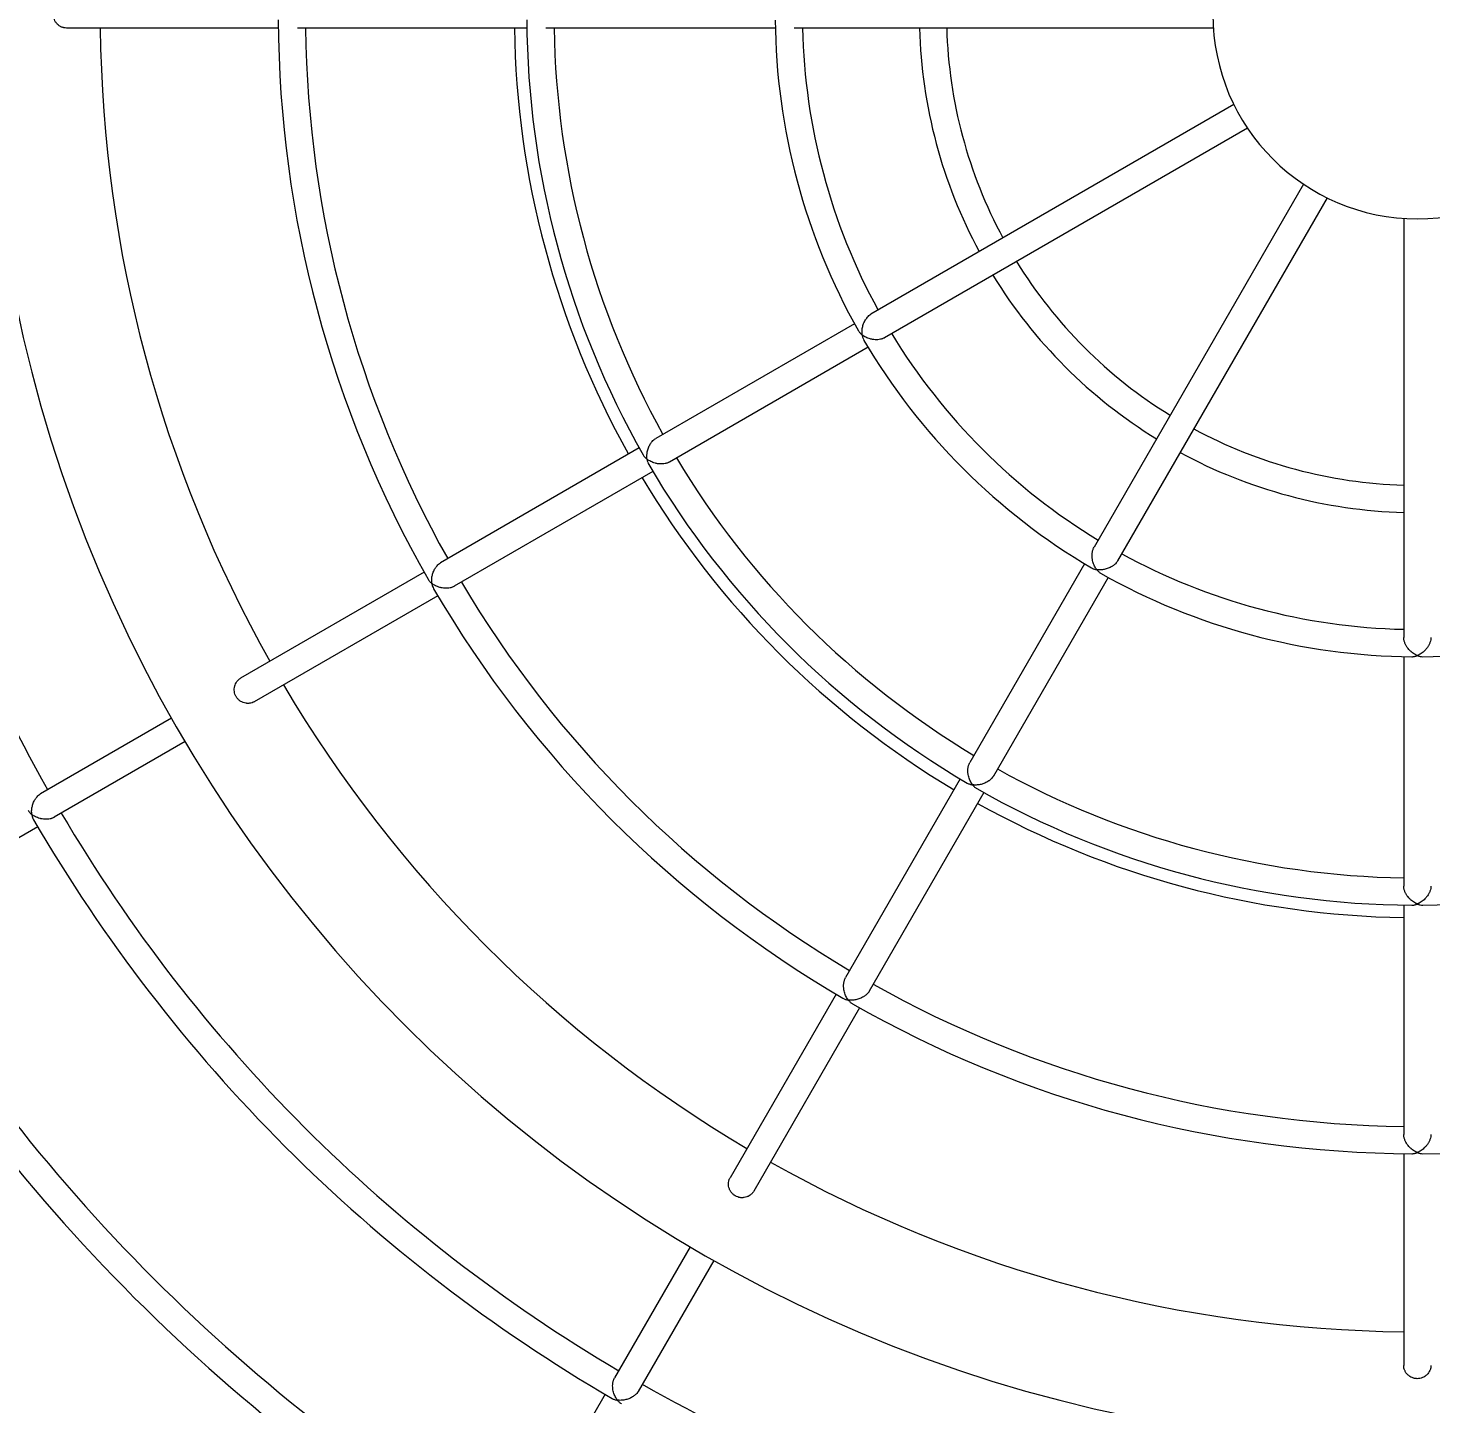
# Model space of a CAD drawing. Extents: x -3650 to 4616, y -3650 to 4857.
# Drawn here: x -918 to 9, y -918 to -9 of the extents above; entities that cross this region are included whole.
import ezdxf

# ---------------------------------------------------------------- set-up
doc = ezdxf.new("R2010")
doc.units = 0
doc.header["$LTSCALE"] = 5
doc.header["$PDMODE"] = 1
doc.header["$PDSIZE"] = 20
doc.layers.get('0').update_dxf_attribs({"linetype": 'CONTINUOUS'})
doc.layers.get('Defpoints').update_dxf_attribs({"linetype": 'CONTINUOUS'})
doc.layers.add('Lg_prod', color=40, linetype='CONTINUOUS')
doc.layers.add('Plan', color=124, linetype='CONTINUOUS')
doc.styles.add('LG1', font='arial.ttf', dxfattribs={"height": 185})
doc.styles.get("Standard").update_dxf_attribs({"font": 'SIMPLEX'})
doc.dimstyles.new('LG_DIM', dxfattribs={"dimtxt": 2.5, "dimasz": 2.5, "dimexe": 1.25, "dimexo": 0.625, "dimtad": 1, "dimdec": 4, "dimdsep": 46, "dimlunit": 6, "dimtxsty": 'STANDARD', "dimcen": 2.5, "dimadec": 0, "dimazin": 0, "dimtfac": 1, "dimtdec": 4, "dimtmove": 0, "dimatfit": 3, "dimfxl": 1, "dimtolj": 1, "dimtzin": 0, "dimarcsym": 0})

# ---------------------------------------------------------------- blocks, each defined once
blk = doc.blocks.new('*D2')
at = {"color": 0, "lineweight": -2, "ltscale": 40, "transparency": 16777216}
for p, q in [((1, 3650), (4385.78, 3650)), ((4335.78, 3530), (4335.78, 142.13)), ((4335.78, -3530), (4335.78, -146.9)), ((1, -3650), (4385.78, -3650))]:
    blk.add_line(p, q, dxfattribs=at)
at = {"color": 0, "ltscale": 40, "transparency": 16777216}
for points in [[(4315.78, 3530), (4355.78, 3530), (4335.78, 3650)], [(4315.78, -3530), (4355.78, -3530), (4335.78, -3650)]]:
    blk.add_solid(points, dxfattribs=at)
at = {"layer": 'Defpoints', "color": 0, "ltscale": 40, "transparency": 16777216}
for p in [(0, 3650), (0, -3650), (4335.78, -3650)]:
    blk.add_point(p, dxfattribs=at)
at = {"color": 4, "ltscale": 40, "transparency": 16777216, "insert": (4335.78, -2.38), "char_height": 185, "attachment_point": 5, "style": 'LG1'}
blk.add_mtext('\\A1;7300', dxfattribs=at)
blk = doc.blocks.new('200230pl')
at = {"color": 0, "linetype": 'Continuous', "lineweight": 0}
for p, q in [((-752.34, -9), (-892.29, -9)), ((-588.21, -9), (-739.73, -9)), ((-424.07, -9), (-575.62, -9)), ((-134.7, -9), (-411.5, -9)), ((-121.15, -59.56), (-360.87, -197.96)), ((-112.15, -75.14), (-351.87, -213.55)), ((-75.14, -112.15), (-213.55, -351.87)), ((-59.56, -121.15), (-197.96, -360.87)), ((-9, -134.7), (-9, -411.5)), ((-371.76, -204.24), (-503, -280.01)), ((-362.76, -219.83), (-494, -295.6)), ((-513.9, -286.31), (-645.13, -362.07)), ((-504.9, -301.9), (-636.13, -377.66)), ((-656.04, -368.37), (-777.24, -438.35)), ((-219.83, -362.76), (-295.6, -494)), ((-204.24, -371.76), (-280.01, -503)), ((-647.04, -383.96), (-768.24, -453.94)), ((-9, -424.07), (-9, -575.62)), ((-822.86, -464.68), (-909.36, -514.63)), ((-813.86, -480.27), (-900.36, -530.22)), ((-301.9, -504.9), (-377.66, -636.13)), ((-286.31, -513.9), (-362.07, -645.13)), ((-911.29, -536.53), (-1022.47, -600.72)), ((-9, -588.21), (-9, -739.73)), ((-383.96, -647.04), (-453.94, -768.24)), ((-368.37, -656.04), (-438.35, -777.24)), ((-9, -752.34), (-9, -892.29)), ((-480.27, -813.86), (-530.22, -900.36)), ((-464.68, -822.86), (-514.63, -909.36)), ((-536.53, -911.29), (-600.72, -1022.47))]:
    blk.add_line(p, q, dxfattribs=at)
for radius, start, end in [(1650, 90, 270), (1650, 270, 90), (945, 90, 270), (945, 270, 90), (135, 180, 270), (135, 270, 0), (1039.5, 180.49607, 209.50393), (870, 180.59273, 209.40727), (752.39, 180.27928, 209.72072), (734.39, 180.70218, 209.29782), (596.5, 180.86451, 209.13549), (588.28, 180.3577, 209.6423), (570.28, 180.90427, 209.09573), (424.17, 180.49734, 209.50266), (406.17, 181.26968, 208.73032), (329, 181.56756, 208.43244), (311, 181.65831, 208.34169), (311, 211.65831, 238.34169), (329, 211.56756, 238.43244), (406.17, 211.26968, 238.73032), (424.17, 210.49734, 239.50266), (311, 241.65831, 268.34169), (570.28, 210.90427, 239.09573), (329, 241.56756, 268.43244), (588.28, 210.3577, 239.6423), (596.5, 210.86451, 239.13549), (406.17, 241.26968, 268.73032), (424.17, 240.49734, 269.50266), (424.17, 270.49734, 299.50266), (752.39, 210.27928, 239.72072), (734.39, 210.70218, 239.29782), (870, 210.59273, 239.40727), (570.28, 240.90427, 269.09573), (588.28, 240.3577, 269.6423), (588.28, 270.3577, 299.6423), (1039.5, 210.49607, 239.50393), (596.5, 240.86451, 269.13549), (1057.5, 210.19841, 239.80159), (1180.5, 210.43682, 239.56318), (1198.5, 210.175, 239.825), (734.39, 240.70218, 269.29782), (752.39, 240.27928, 269.72072), (752.39, 270.27928, 299.72072), (1339.5, 210.15652, 239.84348), (1321.5, 210.39021, 239.60979), (1462.5, 210.35259, 239.64741), (1480.5, 210.14158, 239.85842), (870, 240.59273, 269.40727), (1575, 210.32741, 239.67259), (1039.5, 240.49607, 269.50393)]:
    blk.add_arc((0, 0), radius, start, end, dxfattribs=at)
for points, knots in [([(-892.29, -9), (-892.29, -9), (-892.29, -9), (-892.83, -9), (-893.37, -8.94), (-894.19, -8.77), (-894.46, -8.7), (-894.99, -8.52), (-895.25, -8.42), (-895.77, -8.2), (-896.02, -8.07), (-896.52, -7.8), (-896.77, -7.64), (-897.48, -7.15), (-897.92, -6.78), (-898.74, -5.95), (-899.11, -5.49), (-899.76, -4.52), (-900.04, -4), (-900.38, -3.18), (-900.49, -2.9), (-900.66, -2.33), (-900.8, -1.76), (-900.89, -1.18), (-900.95, -0.6), (-900.97, -0.3), (-900.97, 0)], [0.03715901, 0.03715901, 0.03715901, 0.03715901, 0.03716124, 0.03716124, 0.03892624, 0.03892624, 0.03980874, 0.03980874, 0.04069124, 0.04069124, 0.04157374, 0.04157374, 0.04245625, 0.04245625, 0.04422125, 0.04422125, 0.04598625, 0.04598625, 0.04775126, 0.04775126, 0.04863376, 0.04863376, 0.04951626, 0.05039876, 0.05039876, 0.05128126, 0.05128126, 0.05128126, 0.05128126]), ([(-366.48, -206.74), (-366.31, -205.9), (-366.07, -205.05), (-365.58, -203.78), (-365.4, -203.35), (-364.99, -202.51), (-364.76, -202.09), (-364.39, -201.48), (-364.26, -201.28), (-363.98, -200.89), (-363.84, -200.69), (-363.39, -200.11), (-363.08, -199.75), (-362.4, -199.07), (-362.04, -198.76), (-361.41, -198.29), (-361.14, -198.11), (-360.87, -197.96)], [0.0059931, 0.0059931, 0.0059931, 0.0059931, 0.00885793, 0.00885793, 0.01029035, 0.01029035, 0.01172276, 0.01172276, 0.01243897, 0.01243897, 0.01315517, 0.01315517, 0.01458759, 0.01458759, 0.01602, 0.01602, 0.01702911, 0.01702911, 0.01702911, 0.01702911]), ([(-369.17, -208.89), (-369.02, -209.14), (-368.86, -209.4), (-368.5, -209.89), (-368.3, -210.13), (-367.89, -210.6), (-367.66, -210.83), (-367.31, -211.16), (-367.18, -211.27), (-367, -211.43), (-366.93, -211.49), (-366.8, -211.59), (-366.74, -211.65), (-366.67, -211.7)], [0.028780199, 0.028780199, 0.028780199, 0.028780199, 0.030080788, 0.030080788, 0.031381378, 0.031381378, 0.032681967, 0.032681967, 0.033332261, 0.033332261, 0.033657409, 0.033657409, 0.033982556, 0.033982556, 0.033982556, 0.033982556]), ([(-366.67, -211.7), (-366.68, -211.6), (-366.7, -211.5), (-366.72, -211.31), (-366.75, -211.02), (-366.77, -210.72), (-366.8, -210.12), (-366.81, -209.72), (-366.78, -208.89), (-366.74, -208.47), (-366.64, -207.62), (-366.57, -207.18), (-366.48, -206.74)], [-0.000019161, -0.000019161, -0.000019161, -0.000019161, 0.000356606, 0.000356606, 0.000732372, 0.001483905, 0.001483905, 0.002986971, 0.002986971, 0.004490037, 0.004490037, 0.005993103, 0.005993103, 0.005993103, 0.005993103]), ([(-351.87, -213.55), (-351.97, -213.6), (-352.07, -213.66), (-352.42, -213.84), (-352.68, -213.96), (-353.21, -214.17), (-353.48, -214.26), (-354.04, -214.43), (-354.32, -214.5), (-355.19, -214.69), (-355.78, -214.77), (-356.67, -214.83), (-356.96, -214.84), (-357.54, -214.84), (-357.83, -214.83), (-358.69, -214.78), (-359.25, -214.72), (-360.08, -214.58), (-360.35, -214.53), (-360.88, -214.41), (-361.14, -214.35), (-361.91, -214.14), (-362.41, -213.98), (-363.37, -213.62), (-363.83, -213.42), (-364.72, -212.98), (-365.14, -212.74), (-365.74, -212.37), (-365.93, -212.24), (-366.21, -212.04), (-366.31, -211.97), (-366.49, -211.84), (-366.58, -211.77), (-366.67, -211.7)], [0.01706417, 0.01706417, 0.01706417, 0.01706417, 0.01742875, 0.01742875, 0.01830443, 0.01830443, 0.01918011, 0.01918011, 0.02005579, 0.02005579, 0.02180715, 0.02180715, 0.02268283, 0.02268283, 0.02355851, 0.02355851, 0.02530987, 0.02530987, 0.02618555, 0.02618555, 0.02706123, 0.02706123, 0.02881259, 0.02881259, 0.03056395, 0.03056395, 0.03231531, 0.03231531, 0.03319099, 0.03319099, 0.03362883, 0.03362883, 0.03406667, 0.03406667, 0.03406667, 0.03406667]), ([(-366.67, -211.7), (-366.66, -211.78), (-366.65, -211.86), (-366.62, -212.03), (-366.58, -212.28), (-366.53, -212.52), (-366.42, -212.99), (-366.33, -213.3), (-366.04, -214.19), (-365.79, -214.75), (-365.49, -215.26)], [-0.000019161, -0.000019161, -0.000019161, -0.000019161, 0.000308224, 0.000308224, 0.000635609, 0.001290379, 0.001290379, 0.002599918, 0.002599918, 0.005218996, 0.005218996, 0.005218996, 0.005218996]), ([(-508.6, -288.79), (-508.43, -287.95), (-508.19, -287.11), (-507.7, -285.84), (-507.52, -285.41), (-507.11, -284.56), (-506.88, -284.15), (-506.51, -283.54), (-506.38, -283.34), (-506.11, -282.94), (-505.96, -282.75), (-505.52, -282.17), (-505.2, -281.81), (-504.53, -281.13), (-504.17, -280.82), (-503.54, -280.35), (-503.27, -280.17), (-503, -280.01)], [0.00599863, 0.00599863, 0.00599863, 0.00599863, 0.00886039, 0.00886039, 0.01029128, 0.01029128, 0.01172216, 0.01172216, 0.0124376, 0.0124376, 0.01315304, 0.01315304, 0.01458392, 0.01458392, 0.01601481, 0.01601481, 0.01702803, 0.01702803, 0.01702803, 0.01702803]), ([(-511.29, -290.95), (-511.14, -291.21), (-510.98, -291.46), (-510.62, -291.95), (-510.43, -292.2), (-510.01, -292.66), (-509.78, -292.89), (-509.43, -293.22), (-509.31, -293.33), (-509.12, -293.49), (-509.06, -293.54), (-508.93, -293.65), (-508.86, -293.7), (-508.79, -293.75)], [0.028798489, 0.028798489, 0.028798489, 0.028798489, 0.030097608, 0.030097608, 0.031396727, 0.031396727, 0.032695846, 0.032695846, 0.033345405, 0.033345405, 0.033670185, 0.033670185, 0.033994965, 0.033994965, 0.033994965, 0.033994965]), ([(-508.79, -293.75), (-508.81, -293.66), (-508.82, -293.56), (-508.84, -293.37), (-508.88, -293.07), (-508.9, -292.78), (-508.93, -292.18), (-508.93, -291.77), (-508.9, -290.94), (-508.87, -290.52), (-508.76, -289.67), (-508.69, -289.23), (-508.6, -288.79)], [-0.000019108, -0.000019108, -0.000019108, -0.000019108, 0.000357001, 0.000357001, 0.000733109, 0.001485326, 0.001485326, 0.00298976, 0.00298976, 0.004494195, 0.004494195, 0.005998629, 0.005998629, 0.005998629, 0.005998629]), ([(-494, -295.6), (-494.1, -295.66), (-494.2, -295.71), (-494.55, -295.9), (-494.8, -296.01), (-495.33, -296.23), (-495.61, -296.32), (-496.16, -296.49), (-496.45, -296.56), (-497.32, -296.74), (-497.91, -296.82), (-498.79, -296.88), (-499.09, -296.89), (-499.67, -296.89), (-499.96, -296.88), (-500.82, -296.84), (-501.38, -296.77), (-502.2, -296.64), (-502.48, -296.58), (-503.01, -296.47), (-503.27, -296.4), (-504.04, -296.19), (-504.54, -296.03), (-505.49, -295.67), (-505.95, -295.47), (-506.84, -295.03), (-507.26, -294.8), (-507.86, -294.42), (-508.05, -294.29), (-508.34, -294.09), (-508.43, -294.03), (-508.62, -293.89), (-508.71, -293.82), (-508.79, -293.75)], [0.01705307, 0.01705307, 0.01705307, 0.01705307, 0.01741861, 0.01741861, 0.01829422, 0.01829422, 0.01916983, 0.01916983, 0.02004544, 0.02004544, 0.02179667, 0.02179667, 0.02267228, 0.02267228, 0.02354789, 0.02354789, 0.02529911, 0.02529911, 0.02617472, 0.02617472, 0.02705033, 0.02705033, 0.02880156, 0.02880156, 0.03055278, 0.03055278, 0.032304, 0.032304, 0.03317961, 0.03317961, 0.03361742, 0.03361742, 0.03405522, 0.03405522, 0.03405522, 0.03405522]), ([(-508.79, -293.75), (-508.78, -293.84), (-508.77, -293.92), (-508.74, -294.08), (-508.7, -294.33), (-508.65, -294.57), (-508.54, -295.05), (-508.46, -295.35), (-508.16, -296.24), (-507.92, -296.8), (-507.62, -297.31)], [-0.000019108, -0.000019108, -0.000019108, -0.000019108, 0.000307909, 0.000307909, 0.000634926, 0.00128896, 0.00128896, 0.002597029, 0.002597029, 0.005213166, 0.005213166, 0.005213166, 0.005213166]), ([(-211.7, -366.67), (-211.77, -366.58), (-211.84, -366.49), (-211.97, -366.31), (-212.04, -366.21), (-212.24, -365.93), (-212.37, -365.74), (-212.74, -365.14), (-212.97, -364.73), (-213.41, -363.85), (-213.61, -363.39), (-213.97, -362.43), (-214.14, -361.93), (-214.42, -360.9), (-214.53, -360.37), (-214.67, -359.55), (-214.71, -359.27), (-214.77, -358.71), (-214.8, -358.42), (-214.85, -357.56), (-214.85, -356.98), (-214.79, -356.1), (-214.76, -355.8), (-214.68, -355.21), (-214.63, -354.92), (-214.51, -354.34), (-214.44, -354.06), (-214.27, -353.5), (-214.17, -353.22), (-213.91, -352.57), (-213.74, -352.21), (-213.55, -351.87)], [-0.00001916, -0.00001916, -0.00001916, -0.00001916, 0.00041921, 0.00041921, 0.00085758, 0.00085758, 0.00173431, 0.00173431, 0.00348778, 0.00348778, 0.00524126, 0.00524126, 0.00699473, 0.00699473, 0.0087482, 0.0087482, 0.00962494, 0.00962494, 0.01050167, 0.01050167, 0.01225514, 0.01225514, 0.01313188, 0.01313188, 0.01400862, 0.01400862, 0.01488535, 0.01488535, 0.01576209, 0.01576209, 0.01702911, 0.01702911, 0.01702911, 0.01702911]), ([(-197.96, -360.87), (-198, -360.95), (-198.05, -361.02), (-198.21, -361.29), (-198.34, -361.48), (-198.76, -362.04), (-199.07, -362.39), (-199.58, -362.9), (-199.76, -363.07), (-200.12, -363.39), (-200.31, -363.54), (-200.69, -363.84), (-200.88, -363.98), (-201.28, -364.25), (-201.49, -364.39), (-202.51, -365.01), (-203.35, -365.42), (-204.63, -365.91), (-205.06, -366.05), (-205.9, -366.29), (-206.32, -366.4), (-206.74, -366.48)], [0.01706416, 0.01706416, 0.01706416, 0.01706416, 0.01734606, 0.01734606, 0.01806187, 0.01806187, 0.0194935, 0.0194935, 0.02020932, 0.02020932, 0.02092513, 0.02092513, 0.02164095, 0.02164095, 0.02235676, 0.02235676, 0.02522002, 0.02522002, 0.02665164, 0.02665164, 0.02808327, 0.02808327, 0.02808327, 0.02808327]), ([(-650.73, -370.85), (-650.55, -370.01), (-650.31, -369.16), (-649.83, -367.89), (-649.64, -367.46), (-649.23, -366.62), (-649.01, -366.21), (-648.63, -365.6), (-648.5, -365.4), (-648.23, -365), (-648.09, -364.8), (-647.64, -364.23), (-647.33, -363.87), (-646.66, -363.19), (-646.29, -362.87), (-645.66, -362.4), (-645.4, -362.23), (-645.13, -362.07)], [0.00600173, 0.00600173, 0.00600173, 0.00600173, 0.00886179, 0.00886179, 0.01029182, 0.01029182, 0.01172185, 0.01172185, 0.01243686, 0.01243686, 0.01315188, 0.01315188, 0.01458191, 0.01458191, 0.01601194, 0.01601194, 0.01702744, 0.01702744, 0.01702744, 0.01702744]), ([(-215.26, -365.49), (-215.01, -365.64), (-214.74, -365.77), (-214.18, -366.02), (-213.89, -366.13), (-213.3, -366.33), (-212.99, -366.42), (-212.51, -366.53), (-212.35, -366.56), (-212.11, -366.6), (-212.03, -366.62), (-211.86, -366.65), (-211.78, -366.66), (-211.7, -366.67)], [0.028780199, 0.028780199, 0.028780199, 0.028780199, 0.030080788, 0.030080788, 0.031381378, 0.031381378, 0.032681967, 0.032681967, 0.033332261, 0.033332261, 0.033657409, 0.033657409, 0.033982556, 0.033982556, 0.033982556, 0.033982556]), ([(-206.74, -366.48), (-207.17, -366.57), (-207.6, -366.64), (-208.46, -366.74), (-208.88, -366.78), (-209.71, -366.81), (-210.12, -366.8), (-210.72, -366.77), (-210.92, -366.76), (-211.21, -366.73), (-211.31, -366.72), (-211.51, -366.7), (-211.6, -366.68), (-211.7, -366.67)], [0.028083273, 0.028083273, 0.028083273, 0.028083273, 0.029579122, 0.029579122, 0.03107497, 0.03107497, 0.032570819, 0.032570819, 0.033318743, 0.033318743, 0.033692705, 0.033692705, 0.034066667, 0.034066667, 0.034066667, 0.034066667]), ([(-211.7, -366.67), (-211.65, -366.74), (-211.59, -366.8), (-211.49, -366.93), (-211.33, -367.12), (-211.16, -367.31), (-210.83, -367.66), (-210.6, -367.89), (-209.9, -368.51), (-209.41, -368.87), (-208.89, -369.17)], [-0.000019161, -0.000019161, -0.000019161, -0.000019161, 0.000308224, 0.000308224, 0.000635609, 0.001290379, 0.001290379, 0.002599918, 0.002599918, 0.005218996, 0.005218996, 0.005218996, 0.005218996]), ([(-653.41, -373.01), (-653.27, -373.27), (-653.11, -373.52), (-652.75, -374.01), (-652.55, -374.25), (-652.13, -374.72), (-651.91, -374.95), (-651.55, -375.28), (-651.43, -375.39), (-651.24, -375.55), (-651.18, -375.6), (-651.05, -375.7), (-650.98, -375.76), (-650.92, -375.81)], [0.028808755, 0.028808755, 0.028808755, 0.028808755, 0.030107051, 0.030107051, 0.031405346, 0.031405346, 0.032703642, 0.032703642, 0.03335279, 0.03335279, 0.033677363, 0.033677363, 0.034001937, 0.034001937, 0.034001937, 0.034001937]), ([(-650.92, -375.81), (-650.93, -375.71), (-650.94, -375.62), (-650.97, -375.42), (-651, -375.13), (-651.02, -374.83), (-651.05, -374.23), (-651.05, -373.83), (-651.02, -373), (-650.99, -372.58), (-650.89, -371.72), (-650.82, -371.29), (-650.73, -370.85)], [-0.000019078, -0.000019078, -0.000019078, -0.000019078, 0.000357222, 0.000357222, 0.000733522, 0.001486123, 0.001486123, 0.002991324, 0.002991324, 0.004496525, 0.004496525, 0.006001726, 0.006001726, 0.006001726, 0.006001726]), ([(-636.13, -377.66), (-636.22, -377.72), (-636.32, -377.77), (-636.67, -377.95), (-636.93, -378.07), (-637.46, -378.28), (-637.73, -378.38), (-638.29, -378.54), (-638.58, -378.62), (-639.45, -378.8), (-640.03, -378.88), (-640.92, -378.94), (-641.21, -378.95), (-641.8, -378.95), (-642.09, -378.94), (-642.94, -378.89), (-643.5, -378.83), (-644.33, -378.69), (-644.6, -378.64), (-645.13, -378.52), (-645.4, -378.46), (-646.17, -378.25), (-646.66, -378.08), (-647.62, -377.72), (-648.08, -377.52), (-648.96, -377.08), (-649.39, -376.85), (-649.98, -376.48), (-650.18, -376.35), (-650.46, -376.15), (-650.56, -376.08), (-650.74, -375.95), (-650.83, -375.88), (-650.92, -375.81)], [0.0170469, 0.0170469, 0.0170469, 0.0170469, 0.01741299, 0.01741299, 0.01828857, 0.01828857, 0.01916414, 0.01916414, 0.02003971, 0.02003971, 0.02179086, 0.02179086, 0.02266643, 0.02266643, 0.023542, 0.023542, 0.02529315, 0.02529315, 0.02616872, 0.02616872, 0.0270443, 0.0270443, 0.02879544, 0.02879544, 0.03054659, 0.03054659, 0.03229774, 0.03229774, 0.03317331, 0.03317331, 0.0336111, 0.0336111, 0.03404888, 0.03404888, 0.03404888, 0.03404888]), ([(-650.92, -375.81), (-650.91, -375.89), (-650.89, -375.97), (-650.87, -376.14), (-650.83, -376.39), (-650.78, -376.63), (-650.67, -377.1), (-650.58, -377.41), (-650.29, -378.3), (-650.05, -378.85), (-649.75, -379.37)], [-0.000019078, -0.000019078, -0.000019078, -0.000019078, 0.000307733, 0.000307733, 0.000634544, 0.001288166, 0.001288166, 0.002595411, 0.002595411, 0.005209901, 0.005209901, 0.005209901, 0.005209901]), ([(0, -423.39), (-0.11, -423.35), (-0.22, -423.31), (-0.43, -423.21), (-0.54, -423.16), (-0.86, -423.01), (-1.08, -422.9), (-1.72, -422.56), (-2.14, -422.31), (-2.98, -421.74), (-3.39, -421.43), (-4.01, -420.92), (-4.21, -420.75), (-4.61, -420.38), (-4.81, -420.19), (-5.39, -419.6), (-5.77, -419.17), (-6.48, -418.27), (-6.83, -417.79), (-7.46, -416.78), (-7.75, -416.25), (-8.13, -415.42), (-8.25, -415.13), (-8.46, -414.56), (-8.55, -414.27), (-8.72, -413.69), (-8.79, -413.4), (-8.9, -412.81), (-8.94, -412.52), (-8.99, -411.98), (-9, -411.74), (-9, -411.5)], [-0.00001916, -0.00001916, -0.00001916, -0.00001916, 0.00043288, 0.00043288, 0.00088493, 0.00088493, 0.00178902, 0.00178902, 0.0035972, 0.0035972, 0.00540538, 0.00540538, 0.00630947, 0.00630947, 0.00721356, 0.00721356, 0.00902174, 0.00902174, 0.01082992, 0.01082992, 0.0126381, 0.0126381, 0.0135422, 0.0135422, 0.01444629, 0.01444629, 0.01535038, 0.01535038, 0.01625447, 0.01625447, 0.0170291, 0.0170291, 0.0170291, 0.0170291]), ([(9, -411.5), (9, -411.74), (8.99, -411.97), (8.92, -412.8), (8.8, -413.38), (8.56, -414.26), (8.46, -414.55), (8.25, -415.12), (8.13, -415.4), (7.88, -415.96), (7.74, -416.23), (7.46, -416.77), (7.3, -417.02), (6.83, -417.78), (6.5, -418.26), (5.96, -418.93), (5.77, -419.16), (5.4, -419.58), (5.2, -419.78), (4.24, -420.77), (3.42, -421.44), (2.15, -422.3), (1.72, -422.56), (1.08, -422.9), (0.87, -423.01), (0.54, -423.16), (0.43, -423.21), (0.22, -423.31), (0.11, -423.35), (0, -423.39)], [0.01706405, 0.01706405, 0.01706405, 0.01706405, 0.01781635, 0.01781635, 0.01962194, 0.01962194, 0.02052474, 0.02052474, 0.02142753, 0.02142753, 0.02233033, 0.02233033, 0.02323312, 0.02323312, 0.02503871, 0.02503871, 0.02594151, 0.02594151, 0.0268443, 0.0268443, 0.03045549, 0.03045549, 0.03226108, 0.03226108, 0.03316387, 0.03316387, 0.03361527, 0.03361527, 0.03406667, 0.03406667, 0.03406667, 0.03406667]), ([(-3.68, -424.15), (-3.39, -424.15), (-3.09, -424.14), (-2.48, -424.08), (-2.17, -424.03), (-1.55, -423.9), (-1.25, -423.82), (-0.78, -423.68), (-0.62, -423.63), (-0.39, -423.54), (-0.31, -423.52), (-0.16, -423.46), (-0.08, -423.43), (0, -423.39)], [0.028780199, 0.028780199, 0.028780199, 0.028780199, 0.030080788, 0.030080788, 0.031381378, 0.031381378, 0.032681967, 0.032681967, 0.033332261, 0.033332261, 0.033657409, 0.033657409, 0.033982556, 0.033982556, 0.033982556, 0.033982556]), ([(0, -423.39), (0.08, -423.43), (0.16, -423.46), (0.31, -423.52), (0.55, -423.6), (0.78, -423.68), (1.25, -423.82), (1.56, -423.9), (2.48, -424.09), (3.08, -424.16), (3.68, -424.15)], [-0.000019161, -0.000019161, -0.000019161, -0.000019161, 0.000308224, 0.000308224, 0.000635609, 0.001290379, 0.001290379, 0.002599918, 0.002599918, 0.005218996, 0.005218996, 0.005218996, 0.005218996]), ([(-781.45, -446.32), (-781.47, -445.73), (-781.44, -445.15), (-781.3, -444.28), (-781.24, -443.99), (-781.1, -443.42), (-781.02, -443.15), (-780.73, -442.33), (-780.48, -441.81), (-779.9, -440.82), (-779.56, -440.36), (-778.82, -439.53), (-778.4, -439.15), (-777.73, -438.65), (-777.49, -438.49), (-777.24, -438.35)], [0.048687163, 0.048687163, 0.048687163, 0.048687163, 0.050452605, 0.050452605, 0.051335326, 0.051335326, 0.052218048, 0.052218048, 0.05398349, 0.05398349, 0.055748933, 0.055748933, 0.057514375, 0.057514375, 0.058450126, 0.058450126, 0.058450126, 0.058450126]), ([(-768.24, -453.94), (-768.47, -454.07), (-768.69, -454.18), (-769.42, -454.51), (-769.94, -454.68), (-770.77, -454.87), (-771.05, -454.91), (-771.61, -454.98), (-771.89, -455), (-772.46, -455.01), (-772.74, -455.01), (-773.32, -454.96), (-773.61, -454.93), (-774.47, -454.78), (-775.03, -454.63), (-776.12, -454.22), (-776.66, -453.96), (-777.66, -453.35), (-778.13, -453), (-778.78, -452.4), (-778.99, -452.18), (-779.39, -451.74), (-779.76, -451.28), (-780.08, -450.79), (-780.38, -450.28), (-780.52, -450.02), (-780.89, -449.21), (-781.08, -448.65), (-781.35, -447.5), (-781.43, -446.91), (-781.45, -446.32)], [0.03020548, 0.03020548, 0.03020548, 0.03020548, 0.03103424, 0.03103424, 0.03279953, 0.03279953, 0.03368218, 0.03368218, 0.03456482, 0.03456482, 0.03544747, 0.03544747, 0.03633012, 0.03633012, 0.03809541, 0.03809541, 0.0398607, 0.0398607, 0.04162599, 0.04162599, 0.04250864, 0.04250864, 0.04339129, 0.04427393, 0.04427393, 0.04515658, 0.04515658, 0.04692187, 0.04692187, 0.04868716, 0.04868716, 0.04868716, 0.04868716]), ([(-293.75, -508.79), (-293.82, -508.71), (-293.89, -508.62), (-294.03, -508.43), (-294.09, -508.34), (-294.29, -508.06), (-294.42, -507.86), (-294.79, -507.27), (-295.03, -506.85), (-295.46, -505.98), (-295.66, -505.52), (-296.02, -504.56), (-296.19, -504.06), (-296.47, -503.03), (-296.59, -502.5), (-296.72, -501.67), (-296.76, -501.4), (-296.83, -500.83), (-296.85, -500.55), (-296.9, -499.68), (-296.9, -499.1), (-296.84, -498.22), (-296.81, -497.93), (-296.73, -497.34), (-296.69, -497.05), (-296.56, -496.47), (-296.49, -496.19), (-296.33, -495.63), (-296.23, -495.35), (-295.97, -494.7), (-295.8, -494.34), (-295.6, -494)], [-0.00001911, -0.00001911, -0.00001911, -0.00001911, 0.0004192, 0.0004192, 0.00085751, 0.00085751, 0.00173413, 0.00173413, 0.00348737, 0.00348737, 0.00524061, 0.00524061, 0.00699385, 0.00699385, 0.00874709, 0.00874709, 0.00962371, 0.00962371, 0.01050033, 0.01050033, 0.01225357, 0.01225357, 0.01313019, 0.01313019, 0.01400681, 0.01400681, 0.01488343, 0.01488343, 0.01576005, 0.01576005, 0.01702804, 0.01702804, 0.01702804, 0.01702804]), ([(-297.31, -507.62), (-297.06, -507.77), (-296.79, -507.9), (-296.24, -508.15), (-295.95, -508.26), (-295.35, -508.46), (-295.04, -508.54), (-294.57, -508.65), (-294.41, -508.68), (-294.16, -508.73), (-294.08, -508.74), (-293.92, -508.77), (-293.83, -508.78), (-293.75, -508.79)], [0.028798489, 0.028798489, 0.028798489, 0.028798489, 0.030097608, 0.030097608, 0.031396727, 0.031396727, 0.032695846, 0.032695846, 0.033345405, 0.033345405, 0.033670185, 0.033670185, 0.033994965, 0.033994965, 0.033994965, 0.033994965]), ([(-288.79, -508.6), (-289.23, -508.69), (-289.66, -508.76), (-290.51, -508.87), (-290.94, -508.9), (-291.77, -508.93), (-292.18, -508.93), (-292.78, -508.9), (-292.98, -508.88), (-293.27, -508.85), (-293.37, -508.84), (-293.56, -508.82), (-293.66, -508.81), (-293.75, -508.79)], [0.028066216, 0.028066216, 0.028066216, 0.028066216, 0.029563468, 0.029563468, 0.031060719, 0.031060719, 0.032557971, 0.032557971, 0.033306597, 0.033306597, 0.033680909, 0.033680909, 0.034055222, 0.034055222, 0.034055222, 0.034055222]), ([(-293.75, -508.79), (-293.7, -508.86), (-293.65, -508.93), (-293.54, -509.06), (-293.38, -509.25), (-293.22, -509.43), (-292.89, -509.79), (-292.66, -510.01), (-291.96, -510.64), (-291.47, -511), (-290.95, -511.29)], [-0.000019108, -0.000019108, -0.000019108, -0.000019108, 0.000307909, 0.000307909, 0.000634926, 0.00128896, 0.00128896, 0.002597029, 0.002597029, 0.005213166, 0.005213166, 0.005213166, 0.005213166]), ([(-280.01, -503), (-280.06, -503.08), (-280.1, -503.15), (-280.27, -503.42), (-280.4, -503.61), (-280.82, -504.17), (-281.13, -504.52), (-281.64, -505.03), (-281.82, -505.2), (-282.18, -505.52), (-282.37, -505.67), (-282.75, -505.96), (-282.94, -506.11), (-283.34, -506.38), (-283.54, -506.51), (-284.57, -507.14), (-285.4, -507.54), (-286.68, -508.03), (-287.11, -508.17), (-287.96, -508.42), (-288.38, -508.52), (-288.79, -508.6)], [0.01705306, 0.01705306, 0.01705306, 0.01705306, 0.01733981, 0.01733981, 0.01805491, 0.01805491, 0.01948509, 0.01948509, 0.02020019, 0.02020019, 0.02091528, 0.02091528, 0.02163037, 0.02163037, 0.02234547, 0.02234547, 0.02520584, 0.02520584, 0.02663603, 0.02663603, 0.02806622, 0.02806622, 0.02806622, 0.02806622]), ([(-914.96, -523.4), (-914.79, -522.56), (-914.55, -521.72), (-914.06, -520.45), (-913.88, -520.02), (-913.47, -519.18), (-913.24, -518.76), (-912.87, -518.16), (-912.74, -517.95), (-912.47, -517.56), (-912.32, -517.36), (-911.88, -516.79), (-911.56, -516.42), (-910.89, -515.75), (-910.53, -515.43), (-909.9, -514.96), (-909.63, -514.78), (-909.36, -514.63)], [0.00600492, 0.00600492, 0.00600492, 0.00600492, 0.00886323, 0.00886323, 0.01029238, 0.01029238, 0.01172154, 0.01172154, 0.01243612, 0.01243612, 0.0131507, 0.0131507, 0.01457985, 0.01457985, 0.01600901, 0.01600901, 0.01702683, 0.01702683, 0.01702683, 0.01702683]), ([(-917.65, -525.58), (-917.5, -525.83), (-917.34, -526.08), (-916.98, -526.57), (-916.78, -526.81), (-916.36, -527.28), (-916.14, -527.5), (-915.79, -527.83), (-915.66, -527.94), (-915.48, -528.1), (-915.41, -528.16), (-915.28, -528.26), (-915.22, -528.31), (-915.15, -528.36)], [0.028819339, 0.028819339, 0.028819339, 0.028819339, 0.030116787, 0.030116787, 0.031414235, 0.031414235, 0.032711684, 0.032711684, 0.033360408, 0.033360408, 0.03368477, 0.03368477, 0.034009132, 0.034009132, 0.034009132, 0.034009132]), ([(-915.15, -528.36), (-915.17, -528.27), (-915.18, -528.17), (-915.2, -527.98), (-915.23, -527.68), (-915.25, -527.39), (-915.28, -526.79), (-915.28, -526.38), (-915.25, -525.55), (-915.22, -525.13), (-915.12, -524.28), (-915.05, -523.84), (-914.96, -523.4)], [-0.000019048, -0.000019048, -0.000019048, -0.000019048, 0.00035745, 0.00035745, 0.000733947, 0.001486943, 0.001486943, 0.002992934, 0.002992934, 0.004498924, 0.004498924, 0.006004915, 0.006004915, 0.006004915, 0.006004915]), ([(-900.36, -530.22), (-900.46, -530.27), (-900.56, -530.33), (-900.91, -530.51), (-901.17, -530.63), (-901.7, -530.84), (-901.97, -530.93), (-902.52, -531.1), (-902.81, -531.17), (-903.68, -531.36), (-904.27, -531.43), (-905.15, -531.49), (-905.45, -531.5), (-906.03, -531.5), (-906.32, -531.49), (-907.18, -531.44), (-907.74, -531.38), (-908.56, -531.24), (-908.84, -531.19), (-909.37, -531.07), (-909.63, -531.01), (-910.4, -530.8), (-910.9, -530.64), (-911.85, -530.28), (-912.31, -530.08), (-913.2, -529.64), (-913.62, -529.4), (-914.22, -529.03), (-914.41, -528.9), (-914.7, -528.7), (-914.79, -528.64), (-914.97, -528.5), (-915.06, -528.43), (-915.15, -528.36)], [0.0170406, 0.0170406, 0.0170406, 0.0170406, 0.01740726, 0.01740726, 0.01828279, 0.01828279, 0.01915833, 0.01915833, 0.02003386, 0.02003386, 0.02178493, 0.02178493, 0.02266046, 0.02266046, 0.023536, 0.023536, 0.02528707, 0.02528707, 0.0261626, 0.0261626, 0.02703814, 0.02703814, 0.0287892, 0.0287892, 0.03054027, 0.03054027, 0.03229134, 0.03229134, 0.03316688, 0.03316688, 0.03360464, 0.03360464, 0.03404241, 0.03404241, 0.03404241, 0.03404241]), ([(-915.15, -528.36), (-915.14, -528.45), (-915.13, -528.53), (-915.1, -528.69), (-915.06, -528.94), (-915.01, -529.18), (-914.9, -529.65), (-914.82, -529.96), (-914.53, -530.85), (-914.28, -531.4), (-913.99, -531.92)], [-0.000019048, -0.000019048, -0.000019048, -0.000019048, 0.000307551, 0.000307551, 0.000634151, 0.001287349, 0.001287349, 0.002593746, 0.002593746, 0.005206541, 0.005206541, 0.005206541, 0.005206541]), ([(0, -587.51), (-0.11, -587.46), (-0.22, -587.42), (-0.43, -587.32), (-0.54, -587.27), (-0.86, -587.12), (-1.08, -587.02), (-1.71, -586.67), (-2.14, -586.42), (-2.97, -585.86), (-3.39, -585.55), (-4, -585.04), (-4.21, -584.86), (-4.61, -584.49), (-4.8, -584.3), (-5.38, -583.71), (-5.76, -583.29), (-6.48, -582.39), (-6.82, -581.91), (-7.45, -580.9), (-7.74, -580.37), (-8.12, -579.54), (-8.24, -579.25), (-8.45, -578.68), (-8.55, -578.39), (-8.71, -577.81), (-8.78, -577.52), (-8.9, -576.93), (-8.94, -576.64), (-8.99, -576.1), (-9, -575.86), (-9, -575.62)], [-0.00001911, -0.00001911, -0.00001911, -0.00001911, 0.00043264, 0.00043264, 0.00088439, 0.00088439, 0.00178788, 0.00178788, 0.00359487, 0.00359487, 0.00540187, 0.00540187, 0.00630536, 0.00630536, 0.00720886, 0.00720886, 0.00901585, 0.00901585, 0.01082284, 0.01082284, 0.01262983, 0.01262983, 0.01353333, 0.01353333, 0.01443682, 0.01443682, 0.01534032, 0.01534032, 0.01624381, 0.01624381, 0.01702803, 0.01702803, 0.01702803, 0.01702803]), ([(9, -575.62), (9, -575.85), (8.99, -576.09), (8.91, -576.92), (8.8, -577.5), (8.55, -578.38), (8.46, -578.67), (8.25, -579.24), (8.13, -579.52), (7.88, -580.08), (7.74, -580.35), (7.45, -580.88), (7.3, -581.14), (6.83, -581.9), (6.49, -582.37), (5.95, -583.05), (5.77, -583.27), (5.39, -583.69), (5.2, -583.9), (4.23, -584.88), (3.42, -585.55), (2.15, -586.41), (1.72, -586.67), (1.08, -587.01), (0.86, -587.12), (0.54, -587.27), (0.43, -587.32), (0.22, -587.42), (0.11, -587.46), (0, -587.51)], [0.01705297, 0.01705297, 0.01705297, 0.01705297, 0.01781472, 0.01781472, 0.01961922, 0.01961922, 0.02052147, 0.02052147, 0.02142372, 0.02142372, 0.02232597, 0.02232597, 0.02322822, 0.02322822, 0.02503272, 0.02503272, 0.02593497, 0.02593497, 0.02683722, 0.02683722, 0.03044622, 0.03044622, 0.03225072, 0.03225072, 0.03315297, 0.03315297, 0.0336041, 0.0336041, 0.03405522, 0.03405522, 0.03405522, 0.03405522]), ([(-3.67, -588.27), (-3.38, -588.27), (-3.08, -588.25), (-2.47, -588.19), (-2.17, -588.14), (-1.55, -588.01), (-1.24, -587.93), (-0.78, -587.79), (-0.62, -587.74), (-0.39, -587.65), (-0.31, -587.63), (-0.16, -587.57), (-0.08, -587.54), (0, -587.51)], [0.028798489, 0.028798489, 0.028798489, 0.028798489, 0.030097608, 0.030097608, 0.031396727, 0.031396727, 0.032695846, 0.032695846, 0.033345405, 0.033345405, 0.033670185, 0.033670185, 0.033994965, 0.033994965, 0.033994965, 0.033994965]), ([(0, -587.51), (0.08, -587.54), (0.16, -587.57), (0.31, -587.63), (0.55, -587.71), (0.78, -587.79), (1.25, -587.93), (1.55, -588.01), (2.47, -588.2), (3.08, -588.27), (3.67, -588.27)], [-0.000019108, -0.000019108, -0.000019108, -0.000019108, 0.000307909, 0.000307909, 0.000634926, 0.00128896, 0.00128896, 0.002597029, 0.002597029, 0.005213166, 0.005213166, 0.005213166, 0.005213166]), ([(-375.81, -650.92), (-375.88, -650.83), (-375.95, -650.74), (-376.08, -650.56), (-376.15, -650.46), (-376.35, -650.18), (-376.47, -649.99), (-376.85, -649.39), (-377.08, -648.97), (-377.51, -648.1), (-377.71, -647.64), (-378.08, -646.68), (-378.24, -646.18), (-378.52, -645.15), (-378.64, -644.62), (-378.78, -643.8), (-378.82, -643.52), (-378.88, -642.96), (-378.91, -642.67), (-378.95, -641.81), (-378.96, -641.23), (-378.9, -640.35), (-378.87, -640.05), (-378.79, -639.46), (-378.74, -639.17), (-378.62, -638.6), (-378.55, -638.31), (-378.38, -637.75), (-378.29, -637.47), (-378.03, -636.83), (-377.86, -636.46), (-377.66, -636.13)], [-0.00001908, -0.00001908, -0.00001908, -0.00001908, 0.0004192, 0.0004192, 0.00085748, 0.00085748, 0.00173403, 0.00173403, 0.00348714, 0.00348714, 0.00524025, 0.00524025, 0.00699336, 0.00699336, 0.00874647, 0.00874647, 0.00962303, 0.00962303, 0.01049958, 0.01049958, 0.01225269, 0.01225269, 0.01312924, 0.01312924, 0.0140058, 0.0140058, 0.01488235, 0.01488235, 0.01575891, 0.01575891, 0.01702744, 0.01702744, 0.01702744, 0.01702744]), ([(-362.07, -645.13), (-362.12, -645.2), (-362.16, -645.28), (-362.33, -645.55), (-362.46, -645.74), (-362.88, -646.3), (-363.19, -646.65), (-363.69, -647.16), (-363.87, -647.32), (-364.24, -647.64), (-364.42, -647.79), (-364.8, -648.09), (-365, -648.23), (-365.4, -648.5), (-365.6, -648.64), (-366.62, -649.26), (-367.46, -649.66), (-368.74, -650.15), (-369.17, -650.29), (-370.01, -650.54), (-370.43, -650.64), (-370.85, -650.73)], [0.0170469, 0.0170469, 0.0170469, 0.0170469, 0.01733634, 0.01733634, 0.01805103, 0.01805103, 0.01948042, 0.01948042, 0.02019511, 0.02019511, 0.0209098, 0.0209098, 0.0216245, 0.0216245, 0.02233919, 0.02233919, 0.02519796, 0.02519796, 0.02662734, 0.02662734, 0.02805673, 0.02805673, 0.02805673, 0.02805673]), ([(-379.37, -649.75), (-379.11, -649.9), (-378.85, -650.03), (-378.29, -650.28), (-378, -650.39), (-377.4, -650.58), (-377.1, -650.67), (-376.62, -650.78), (-376.46, -650.81), (-376.22, -650.85), (-376.14, -650.87), (-375.97, -650.89), (-375.89, -650.91), (-375.81, -650.92)], [0.028808755, 0.028808755, 0.028808755, 0.028808755, 0.030107051, 0.030107051, 0.031405346, 0.031405346, 0.032703642, 0.032703642, 0.03335279, 0.03335279, 0.033677363, 0.033677363, 0.034001937, 0.034001937, 0.034001937, 0.034001937]), ([(-370.85, -650.73), (-371.28, -650.82), (-371.71, -650.89), (-372.57, -650.99), (-372.99, -651.02), (-373.83, -651.05), (-374.23, -651.05), (-374.83, -651.02), (-375.03, -651.01), (-375.32, -650.98), (-375.42, -650.97), (-375.62, -650.94), (-375.71, -650.93), (-375.81, -650.92)], [0.028056729, 0.028056729, 0.028056729, 0.028056729, 0.029554768, 0.029554768, 0.031052806, 0.031052806, 0.032550844, 0.032550844, 0.033299863, 0.033299863, 0.033674373, 0.033674373, 0.034048883, 0.034048883, 0.034048883, 0.034048883]), ([(-375.81, -650.92), (-375.76, -650.98), (-375.7, -651.05), (-375.6, -651.18), (-375.44, -651.37), (-375.28, -651.56), (-374.94, -651.91), (-374.72, -652.13), (-374.02, -652.76), (-373.53, -653.12), (-373.01, -653.41)], [-0.000019078, -0.000019078, -0.000019078, -0.000019078, 0.000307733, 0.000307733, 0.000634544, 0.001288166, 0.001288166, 0.002595411, 0.002595411, 0.005209901, 0.005209901, 0.005209901, 0.005209901]), ([(0, -751.62), (-0.11, -751.57), (-0.22, -751.53), (-0.43, -751.43), (-0.54, -751.38), (-0.86, -751.23), (-1.07, -751.13), (-1.71, -750.78), (-2.13, -750.53), (-2.97, -749.97), (-3.38, -749.66), (-4, -749.15), (-4.2, -748.97), (-4.6, -748.6), (-4.8, -748.41), (-5.38, -747.82), (-5.75, -747.4), (-6.47, -746.5), (-6.82, -746.02), (-7.45, -745.01), (-7.74, -744.49), (-8.12, -743.65), (-8.24, -743.37), (-8.45, -742.8), (-8.55, -742.51), (-8.71, -741.93), (-8.78, -741.64), (-8.9, -741.05), (-8.94, -740.76), (-8.99, -740.22), (-9, -739.97), (-9, -739.73)], [-0.00001908, -0.00001908, -0.00001908, -0.00001908, 0.0004325, 0.0004325, 0.00088409, 0.00088409, 0.00178725, 0.00178725, 0.00359358, 0.00359358, 0.00539991, 0.00539991, 0.00630308, 0.00630308, 0.00720624, 0.00720624, 0.00901257, 0.00901257, 0.0108189, 0.0108189, 0.01262523, 0.01262523, 0.0135284, 0.0135284, 0.01443156, 0.01443156, 0.01533473, 0.01533473, 0.01623789, 0.01623789, 0.01702744, 0.01702744, 0.01702744, 0.01702744]), ([(9, -739.73), (9, -739.97), (8.99, -740.21), (8.91, -741.04), (8.8, -741.62), (8.55, -742.5), (8.46, -742.79), (8.24, -743.36), (8.13, -743.64), (7.87, -744.19), (7.74, -744.47), (7.45, -745), (7.3, -745.26), (6.82, -746.01), (6.49, -746.49), (5.95, -747.16), (5.76, -747.38), (5.39, -747.81), (5.19, -748.01), (4.23, -748.99), (3.41, -749.67), (2.15, -750.52), (1.72, -750.78), (1.08, -751.13), (0.86, -751.23), (0.54, -751.38), (0.43, -751.43), (0.22, -751.53), (0.11, -751.57), (0, -751.62)], [0.01704682, 0.01704682, 0.01704682, 0.01704682, 0.01781383, 0.01781383, 0.01961773, 0.01961773, 0.02051967, 0.02051967, 0.02142162, 0.02142162, 0.02232357, 0.02232357, 0.02322551, 0.02322551, 0.02502941, 0.02502941, 0.02593136, 0.02593136, 0.0268333, 0.0268333, 0.03044109, 0.03044109, 0.03224499, 0.03224499, 0.03314694, 0.03314694, 0.03359791, 0.03359791, 0.03404888, 0.03404888, 0.03404888, 0.03404888]), ([(-3.67, -752.38), (-3.37, -752.38), (-3.07, -752.37), (-2.47, -752.3), (-2.16, -752.25), (-1.55, -752.12), (-1.24, -752.04), (-0.78, -751.9), (-0.62, -751.85), (-0.39, -751.77), (-0.31, -751.74), (-0.16, -751.68), (-0.08, -751.65), (0, -751.62)], [0.028808755, 0.028808755, 0.028808755, 0.028808755, 0.030107051, 0.030107051, 0.031405346, 0.031405346, 0.032703642, 0.032703642, 0.03335279, 0.03335279, 0.033677363, 0.033677363, 0.034001937, 0.034001937, 0.034001937, 0.034001937]), ([(0, -751.62), (0.08, -751.65), (0.16, -751.68), (0.31, -751.74), (0.55, -751.82), (0.78, -751.9), (1.24, -752.04), (1.55, -752.12), (2.47, -752.32), (3.07, -752.38), (3.67, -752.38)], [-0.000019078, -0.000019078, -0.000019078, -0.000019078, 0.000307733, 0.000307733, 0.000634544, 0.001288166, 0.001288166, 0.002595411, 0.002595411, 0.005209901, 0.005209901, 0.005209901, 0.005209901]), ([(-446.32, -781.45), (-446.61, -781.44), (-446.91, -781.42), (-447.49, -781.34), (-447.78, -781.28), (-448.65, -781.08), (-449.21, -780.89), (-450.28, -780.4), (-450.8, -780.09), (-451.75, -779.4), (-452.19, -779.01), (-452.79, -778.35), (-452.98, -778.12), (-453.34, -777.65), (-453.5, -777.41), (-453.81, -776.91), (-453.95, -776.65), (-454.2, -776.13), (-454.32, -775.85), (-454.63, -775.03), (-454.78, -774.47), (-454.93, -773.61), (-454.96, -773.33), (-455, -772.75), (-455.01, -772.46), (-454.99, -771.61), (-454.93, -771.05), (-454.75, -770.23), (-454.67, -769.96), (-454.5, -769.43), (-454.31, -768.93), (-454.07, -768.46), (-453.94, -768.24)], [0.03754797, 0.03754797, 0.03754797, 0.03754797, 0.03843027, 0.03843027, 0.03931256, 0.03931256, 0.04107715, 0.04107715, 0.04284174, 0.04284174, 0.04460633, 0.04460633, 0.04548863, 0.04548863, 0.04637092, 0.04637092, 0.04725322, 0.04725322, 0.04813551, 0.04813551, 0.04990011, 0.04990011, 0.0507824, 0.0507824, 0.0516647, 0.0516647, 0.05342929, 0.05342929, 0.05431158, 0.05431158, 0.05519388, 0.05602284, 0.05602284, 0.05602284, 0.05602284]), ([(-438.35, -777.24), (-438.49, -777.49), (-438.65, -777.73), (-438.99, -778.19), (-439.16, -778.4), (-439.53, -778.81), (-439.73, -779.01), (-440.36, -779.57), (-440.82, -779.9), (-441.56, -780.33), (-441.81, -780.47), (-442.34, -780.71), (-442.6, -780.82), (-443.42, -781.11), (-443.98, -781.26), (-444.86, -781.39), (-445.15, -781.42), (-445.74, -781.46), (-446.03, -781.46), (-446.32, -781.45)], [0.027783424, 0.027783424, 0.027783424, 0.027783424, 0.02872076, 0.02872076, 0.029603481, 0.029603481, 0.030486202, 0.030486202, 0.032251644, 0.032251644, 0.033134365, 0.033134365, 0.034017087, 0.034017087, 0.035782529, 0.035782529, 0.03666525, 0.03666525, 0.037547971, 0.037547971, 0.037547971, 0.037547971]), ([(0, -900.97), (-0.3, -900.97), (-0.6, -900.95), (-1.18, -900.89), (-1.77, -900.8), (-2.34, -900.66), (-2.9, -900.49), (-3.18, -900.38), (-4, -900.04), (-4.52, -899.76), (-5.49, -899.11), (-5.95, -898.74), (-6.78, -897.92), (-7.15, -897.48), (-7.64, -896.77), (-7.8, -896.52), (-8.07, -896.02), (-8.2, -895.77), (-8.54, -895), (-8.71, -894.46), (-8.94, -893.37), (-9, -892.83), (-9, -892.29), (-9, -892.29), (-9, -892.29)], [0.02967665, 0.02967665, 0.02967665, 0.02967665, 0.03055907, 0.03055907, 0.03144149, 0.03232391, 0.03232391, 0.03320632, 0.03320632, 0.03497116, 0.03497116, 0.03673599, 0.03673599, 0.03850083, 0.03850083, 0.03938325, 0.03938325, 0.04026567, 0.04026567, 0.0420305, 0.0420305, 0.04379534, 0.04379534, 0.04379975, 0.04379975, 0.04379975, 0.04379975]), ([(9, -892.29), (9, -892.29), (9, -892.29), (9, -892.83), (8.94, -893.37), (8.77, -894.19), (8.7, -894.46), (8.52, -894.99), (8.42, -895.26), (8.09, -896.03), (7.81, -896.53), (7.15, -897.48), (6.78, -897.93), (6.16, -898.54), (5.94, -898.73), (5.48, -899.1), (5.24, -899.28), (4.51, -899.77), (3.99, -900.04), (2.91, -900.5), (2.33, -900.68), (1.18, -900.91), (0.59, -900.97), (0, -900.97)], [0.0155472, 0.0155472, 0.0155472, 0.0155472, 0.01555073, 0.01555073, 0.01731647, 0.01731647, 0.01819934, 0.01819934, 0.01908221, 0.01908221, 0.02084795, 0.02084795, 0.02261369, 0.02261369, 0.02349656, 0.02349656, 0.02437943, 0.02437943, 0.02614517, 0.02614517, 0.02791091, 0.02791091, 0.02967665, 0.02967665, 0.02967665, 0.02967665]), ([(-528.36, -915.15), (-528.43, -915.06), (-528.5, -914.97), (-528.64, -914.79), (-528.7, -914.7), (-528.9, -914.41), (-529.03, -914.22), (-529.4, -913.63), (-529.63, -913.21), (-530.07, -912.34), (-530.27, -911.88), (-530.63, -910.92), (-530.8, -910.42), (-531.08, -909.39), (-531.19, -908.86), (-531.33, -908.04), (-531.37, -907.76), (-531.44, -907.19), (-531.46, -906.91), (-531.51, -906.04), (-531.51, -905.46), (-531.45, -904.58), (-531.42, -904.29), (-531.35, -903.7), (-531.3, -903.41), (-531.18, -902.83), (-531.1, -902.55), (-530.94, -901.99), (-530.84, -901.71), (-530.59, -901.06), (-530.41, -900.7), (-530.22, -900.36)], [-0.00001905, -0.00001905, -0.00001905, -0.00001905, 0.0004192, 0.0004192, 0.00085744, 0.00085744, 0.00173393, 0.00173393, 0.00348691, 0.00348691, 0.00523988, 0.00523988, 0.00699286, 0.00699286, 0.00874583, 0.00874583, 0.00962232, 0.00962232, 0.01049881, 0.01049881, 0.01225179, 0.01225179, 0.01312828, 0.01312828, 0.01400476, 0.01400476, 0.01488125, 0.01488125, 0.01575774, 0.01575774, 0.01702684, 0.01702684, 0.01702684, 0.01702684]), ([(-531.92, -913.99), (-531.66, -914.13), (-531.4, -914.27), (-530.84, -914.51), (-530.55, -914.62), (-529.96, -914.82), (-529.65, -914.9), (-529.18, -915.01), (-529.02, -915.04), (-528.77, -915.09), (-528.69, -915.1), (-528.53, -915.13), (-528.45, -915.14), (-528.36, -915.15)], [0.028819339, 0.028819339, 0.028819339, 0.028819339, 0.030116787, 0.030116787, 0.031414235, 0.031414235, 0.032711684, 0.032711684, 0.033360408, 0.033360408, 0.03368477, 0.03368477, 0.034009132, 0.034009132, 0.034009132, 0.034009132]), ([(-523.4, -914.96), (-523.84, -915.05), (-524.27, -915.12), (-525.12, -915.22), (-525.55, -915.25), (-526.38, -915.28), (-526.79, -915.28), (-527.39, -915.25), (-527.59, -915.24), (-527.88, -915.21), (-527.98, -915.2), (-528.17, -915.18), (-528.27, -915.17), (-528.36, -915.15)], [0.028047015, 0.028047015, 0.028047015, 0.028047015, 0.029545863, 0.029545863, 0.031044712, 0.031044712, 0.032543561, 0.032543561, 0.033292985, 0.033292985, 0.033667697, 0.033667697, 0.034042409, 0.034042409, 0.034042409, 0.034042409]), ([(-528.36, -915.15), (-528.31, -915.22), (-528.26, -915.28), (-528.15, -915.41), (-527.99, -915.61), (-527.83, -915.79), (-527.5, -916.14), (-527.28, -916.37), (-526.58, -916.99), (-526.09, -917.35), (-525.58, -917.65)], [-0.000019048, -0.000019048, -0.000019048, -0.000019048, 0.000307551, 0.000307551, 0.000634151, 0.001287349, 0.001287349, 0.002593746, 0.002593746, 0.005206541, 0.005206541, 0.005206541, 0.005206541]), ([(-514.63, -909.36), (-514.67, -909.44), (-514.72, -909.52), (-514.89, -909.79), (-515.02, -909.98), (-515.43, -910.53), (-515.74, -910.89), (-516.25, -911.39), (-516.43, -911.56), (-516.79, -911.88), (-516.98, -912.03), (-517.36, -912.32), (-517.56, -912.47), (-517.95, -912.74), (-518.16, -912.87), (-519.18, -913.5), (-520.02, -913.9), (-521.3, -914.38), (-521.72, -914.53), (-522.57, -914.77), (-522.99, -914.87), (-523.4, -914.96)], [0.0170406, 0.0170406, 0.0170406, 0.0170406, 0.01733279, 0.01733279, 0.01804707, 0.01804707, 0.01947563, 0.01947563, 0.02018992, 0.02018992, 0.0209042, 0.0209042, 0.02161848, 0.02161848, 0.02233276, 0.02233276, 0.02518989, 0.02518989, 0.02661845, 0.02661845, 0.02804701, 0.02804701, 0.02804701, 0.02804701])]:
    blk.add_open_spline(points, degree=3, knots=knots, dxfattribs=at)

msp = doc.modelspace()

# ---------------------------------------------------------------- linework, layer by layer
at = {"layer": 'Plan', "lineweight": 0}
msp.add_circle((0, 0), 3650, dxfattribs=at)

# ---------------------------------------------------------------- block references
at = {"layer": 'Lg_prod'}
msp.add_blockref('200230pl', (0, 0), dxfattribs=at)

# ---------------------------------------------------------------- dimensions: what is measured, and where the dimension line sits
at = {"ltscale": 40}
dim = msp.add_linear_dim(base=(4335.78, -3650), p1=(0, 3650), p2=(0, -3650), angle=90, dimstyle='LG_DIM', override={"dimtxt": 185, "dimasz": 120, "dimexe": 50, "dimexo": 1, "dimgap": 50, "dimtad": 0, "dimtih": 1, "dimtoh": 1, "dimdec": 0, "dimrnd": 10, "dimlunit": 2, "dimtxsty": 'LG1', "dimclrt": 4, "dimadec": 4, "dimtdec": 0}, dxfattribs=at)
dim.commit()
dim.dimension.update_dxf_attribs({"geometry": '*D2', "text_midpoint": (4335.78, -2.38), "dimtype": 160})

doc.saveas('drawing.dxf')
